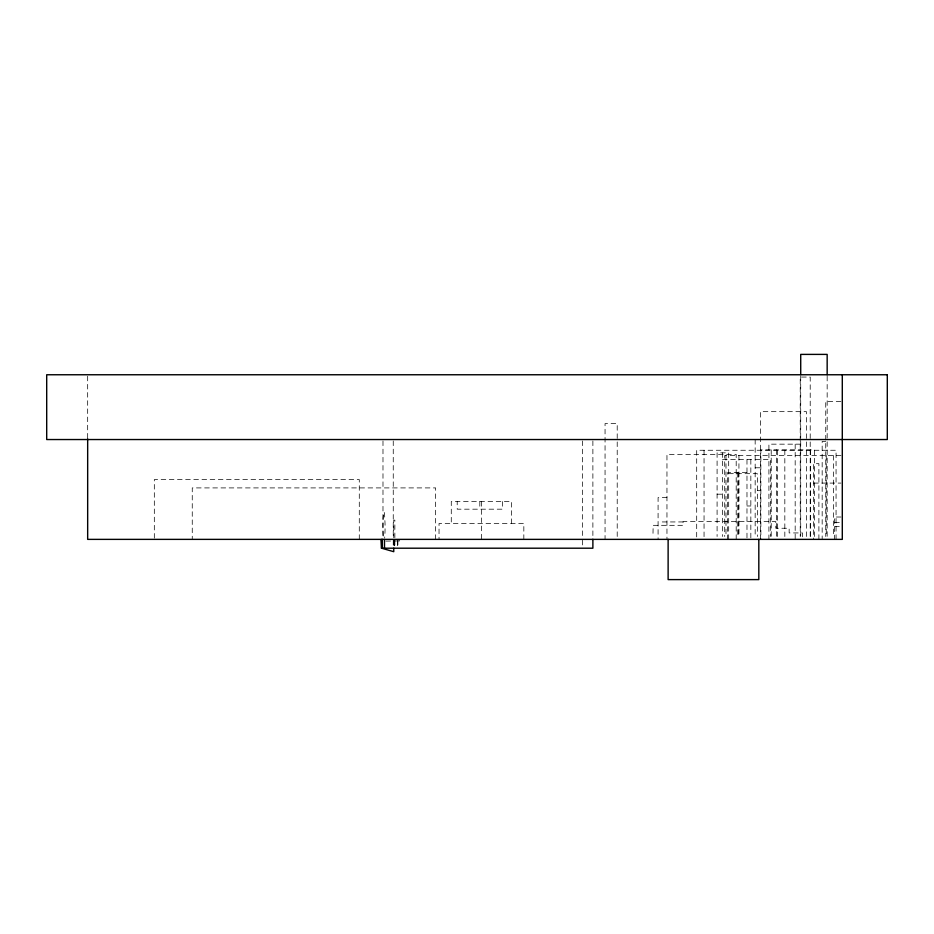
<?xml version="1.0" encoding="UTF-8"?>
<svg xmlns="http://www.w3.org/2000/svg" width="934" height="934" viewBox="0 0 934 934"><rect width="100%" height="100%" fill="white"/><g stroke="black" fill="none" stroke-linecap="round" stroke-linejoin="round"><path stroke-width="0.7" stroke-dasharray="4.67 3.5" d="M385.835 541.113L399.81 540.926M840.915 401.445L825.749 401.445L825.749 536.501M825.749 441.432L822.165 441.432L822.165 539.373M800.718 444.164L768.916 444.164L768.916 539.373M841.02 455.523L724.714 455.523L724.714 536.49M722.507 459.61L770.69 459.61L770.69 536.478M755.162 467.782L760.521 467.782M746.978 472.592L727.574 472.592L727.574 539.373M728.683 473.678L757.357 473.678L757.357 536.525M813.666 483.088L840.915 483.088M757.357 490.665L760.86 490.665M717.09 494.191L722.507 494.191M666.958 497.612L658.085 497.612L658.085 539.373M746.978 505.983L750.843 505.983M841.02 517.016L834.622 517.016L834.622 539.373M662.253 521.943L683.093 521.943M834.622 522.386L842.293 522.386M834.622 526.659L842.293 526.659M399.262 540.319L399.53 541.113M383.185 536.046L382.94 529.251A14.559 1.074 -90 0 1 383.115 518.347L383.302 515.521A14.559 1.074 -90 0 1 384.598 514.611L385.053 523.962A14.559 1.074 -90 0 1 384.691 537.68M836.058 539.373L836.058 450.258L696.694 450.258L696.694 539.373M833.35 455.523L833.35 536.49M827.162 376.25L827.162 440.334M827.162 441.794L827.162 539.373M826.251 455.523L826.251 536.49M818.896 539.373L818.896 463.684L813.666 463.684L813.666 539.373M814.506 536.49L814.506 449.873L760.86 449.873L760.86 539.373M810.502 449.873L810.502 539.373M810.21 536.49L810.21 377.056L800.228 377.056L800.228 536.49M806.451 536.478L806.451 411.661L760.521 411.661L760.521 539.373M802.493 536.805L802.493 532.94L789.148 532.94L789.148 528.247L775.804 528.247L775.804 521.616L683.093 521.616L683.093 525.328L653.146 525.328L652.948 536.56M800.718 376.122L800.718 539.373M795.173 444.164L795.173 539.373M784.829 450.258L784.829 536.501M777.637 450.258L777.637 536.501M776.352 449.873L776.352 536.49M771.204 449.873L771.204 536.49M755.162 439.552L755.162 536.513M750.843 459.61L750.843 539.373M746.978 459.61L746.978 539.373M738.934 455.523L738.934 536.49M738.689 472.592L738.689 536.478M737.276 472.592L737.276 536.478M736.19 539.373L736.19 454.379L666.958 454.379L666.958 539.373M728.683 539.373L728.683 452.85L717.09 452.85L717.09 536.49M725.987 455.523L725.987 536.49M722.507 452.85L722.507 536.49M704.049 450.258L704.049 539.373M617.211 536.478L617.211 423.592L605.057 423.592L605.057 539.373M592.88 440.988L592.88 539.373M582.618 440.976L582.618 537.657M582.618 540.284L582.618 548.2M523.834 539.373L523.834 523.507L439.038 523.507L439.038 539.373M511.599 523.507L511.599 501.558L451.274 501.558L451.274 523.507M502.434 501.558L502.434 509.182L457.205 509.182L457.205 501.558M481.442 501.558L481.442 539.373M479.819 501.558L479.819 509.182M435.629 539.373L435.629 487.91L192.252 487.91L192.252 539.373M397.896 540.284L397.896 546.88M397.639 541.078L397.639 546.775M394.86 537.657L394.86 520.145L393.751 520.145L393.751 537.657M394.86 540.284L394.86 546.88M394.475 541.078L394.475 548.2M394.23 541.078L394.23 546.775M393.868 540.284L393.868 546.88M393.751 540.284L393.751 548.2M393.249 440.976L393.249 537.657M393.249 540.284L393.249 546.88M382.987 440.976L382.987 539.373M359.286 539.373L359.286 479.597L154.32 479.597L154.32 539.373M87.668 376.192L87.668 438.093"/><path stroke-width="1.4" d="M381.597 548.2L393.751 551.69L393.751 548.2M842.293 374.756L842.293 539.373L87.668 539.373L87.668 438.852M827.162 374.791L827.162 354.395L800.718 354.395L800.718 374.674M758.817 539.373L758.817 579.605L668.125 579.605L668.125 539.373M592.88 539.373L592.88 548.2L381.329 548.2L381.329 539.373L381.796 548.2M384.493 539.373L384.493 548.2M382.321 548.2L382.321 539.373L382.041 548.2M887.3 374.756L46.7 374.756L46.7 439.54L887.3 439.54L887.3 374.756"/></g></svg>
